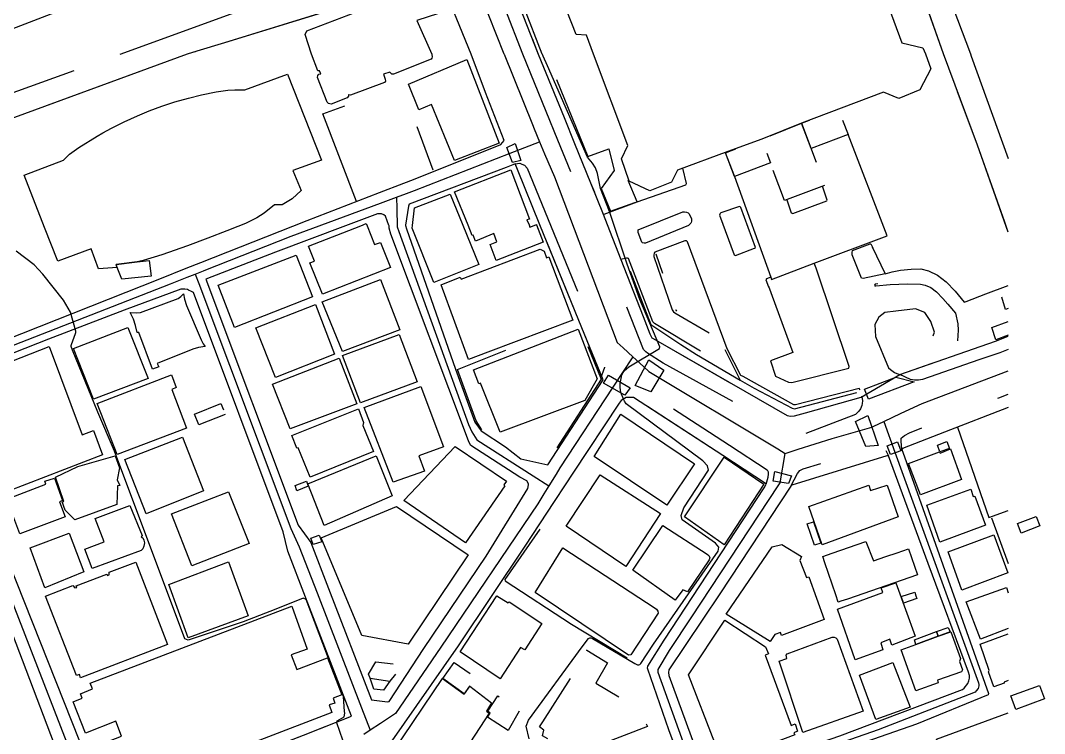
# Model space of a CAD drawing. Header units: millimetres. Extents: x 198785 to 203305, y 542885 to 545889.
# Drawn here: x 203053.6 to 203304.3, y 544338.5 to 544513 of the extents above; entities that cross this region are included whole.
import ezdxf

# ---------------------------------------------------------------- set-up
doc = ezdxf.new("R2010")
doc.units = ezdxf.units.MM
for name, pattern in [('FENCE_25K', [54.3, 28.7, -9.2, -16.4]), ('HIDDEN_BULD_25K', [28.8, 18.4, -10.4]), ('HIDDEN_IN_25K', [56.5, 36.5, -20])]:
    doc.linetypes.add(name, pattern=pattern)
for name, color, linetype in [('A0013114', 253, 'Continuous'), ('A0013117', 253, 'Continuous'), ('A0013118', 253, 'Continuous'), ('A0023214', 253, 'Continuous'), ('A0023217', 253, 'Continuous'), ('A0033324', 253, 'Continuous'), ('A0043325', 253, 'Continuous'), ('B0014111', 253, 'Continuous'), ('B0014114', 253, 'Continuous'), ('B0014116', 253, 'Continuous'), ('B0024120', 253, 'Continuous'), ('C0076117', 253, 'Continuous'), ('C0523121', 253, 'Continuous'), ('F0017111', 253, 'Continuous'), ('F0047224', 253, 'Continuous')]:
    doc.layers.add(name, color=color, linetype=linetype)

msp = doc.modelspace()

# ---------------------------------------------------------------- linework, layer by layer
at = {"layer": 'A0013114'}
for points in [[(203279.56, 544504.85), (203262.16, 544554.18), (203255.21, 544556.79), (203238.67, 544552.53), (203171.19, 544528.09), (203180.32, 544504.81)], [(203163.92, 544504.8), (203156.16, 544523.74), (203103.54, 544507.57), (203096.8, 544505.5), (203094.43, 544504.77)], [(203094.43, 544504.77), (203033.36, 544482.44), (203014.42, 544475.22), (203014.13, 544474.65), (203014.18, 544474.1), (203016.37, 544467.86), (203018.55, 544462.16), (203021.33, 544454.91), (203026.8, 544440.63), (203030.56, 544430.8), (203030.87, 544430.48)], [(203094.43, 544504.77), (203094.43, 544504.77)], [(203163.92, 544504.8), (203163.92, 544504.8)], [(203171.96, 544483.62), (203167.46, 544495.37), (203163.92, 544504.8)], [(203180.32, 544504.81), (203180.32, 544504.8)], [(203180.32, 544504.8), (203186.65, 544489.28), (203189.24, 544482.91), (203193.16, 544473.29), (203196.25, 544465.63), (203197.24, 544463.11), (203200.58, 544454.54), (203206.02, 544440.61), (203207.67, 544436.38), (203208.15, 544435.38), (203208.33, 544435.25), (203209.58, 544434.53), (203241.24, 544416.35), (203241.69, 544416.29), (203242.11, 544416.23), (203243.08, 544416.26), (203245.75, 544417.01), (203259.35, 544420.87), (203268.86, 544426.4), (203292.28, 544434.54), (203295.37, 544435.77)], [(203279.56, 544504.84), (203279.56, 544504.85)], [(203295.37, 544461.25), (203294.53, 544463.63), (203287.83, 544482.49), (203279.56, 544504.84)], [(203196.19, 544425.12), (203190.3, 544439.58), (203180.75, 544463.02), (203175.25, 544476.52), (203174.71, 544477.94)], [(203236, 544399.22), (203236.03, 544399.44), (203235.94, 544399.75), (203225.53, 544406.61), (203203.67, 544420.76), (203202.61, 544420.77), (203201.89, 544420.77)], [(203295.37, 544418.34), (203279.8, 544412.25), (203269.48, 544408.25)], [(203265.71, 544406.49), (203242.45, 544399.29), (203242.14, 544399.04)]]:
    msp.add_lwpolyline(points, dxfattribs=at)
at = {"layer": 'A0013117'}
for points in [[(203030.87, 544430.48), (203031.37, 544430.25), (203035.8, 544429.37), (203036.2, 544429.37), (203036.58, 544429.47), (203041.31, 544431.46), (203087.69, 544449.83), (203094.16, 544452.39), (203097.75, 544453.81), (203120.25, 544462.7), (203123.75, 544464.09), (203141.48, 544470.91), (203147.44, 544473.2), (203149.83, 544474.12), (203171.2, 544482.71), (203171.96, 544483.62)], [(203174.71, 544477.94), (203174.1, 544477.71), (203172.47, 544477.06), (203148.72, 544468.03), (203148.6, 544467.6), (203147.81, 544462.94), (203147.81, 544462.86), (203148.08, 544462.02), (203160.11, 544427.73), (203164.83, 544414.73), (203166.33, 544412.6), (203172.33, 544408.66), (203176.08, 544405.78), (203182.69, 544404.3), (203196.19, 544425.12)], [(203141.01, 544465.7), (203133.18, 544462.77), (203116, 544456.34), (203098.97, 544449.75), (203121.58, 544389.49), (203124.65, 544385.31), (203128.98, 544374.03), (203139.53, 544346.77), (203143.41, 544346.29), (203143.84, 544346.36), (203152.3, 544359.33), (203167.6, 544381.91), (203177.82, 544398.47), (203177.97, 544399.38), (203177.95, 544399.6), (203177.57, 544400.41), (203175.84, 544401.28), (203163.84, 544409), (203163.4, 544409.73), (203163.26, 544410.18), (203144.29, 544460.71), (203143.82, 544462.22), (203143.81, 544462.74), (203143.78, 544462.83), (203142.92, 544465.16), (203142.52, 544465.45), (203141.98, 544465.7), (203141.38, 544465.7), (203141.01, 544465.7)], [(203093.85, 544447.31), (203092.87, 544447.24), (203078.97, 544442.16), (203060.42, 544435.01), (203037.57, 544426.05)], [(203050.67, 544380.47), (203073.82, 544322.03), (203074.53, 544320.97), (203075.32, 544320.53), (203075.87, 544320.42), (203079, 544321.16), (203122.9, 544338.17), (203134.62, 544342.82), (203123.38, 544371.88), (203119.05, 544383.16), (203117.89, 544387.93), (203095.94, 544446.42), (203095.46, 544446.66), (203094.72, 544447.05), (203094.45, 544447.19), (203093.85, 544447.31)], [(203024.51, 544421.48), (203024, 544421.45), (202993.96, 544410.06), (202985.29, 544406.21), (202984.94, 544405.46), (202984.62, 544404.95), (202984.27, 544403.61), (202984.27, 544402.55), (202984.86, 544400.94), (203009.53, 544336.29), (203022.65, 544300.45), (203023.22, 544299.1), (203023.91, 544298.22), (203024.76, 544297.78), (203025.96, 544297.37), (203028.47, 544297.37), (203030.11, 544297.75), (203067.71, 544312.16), (203069.47, 544315.87), (203047.32, 544374.1), (203029.32, 544420.41), (203028.88, 544420.57), (203024.51, 544421.48)], [(203201.89, 544420.77), (203200.63, 544420.01), (203200.12, 544419.38), (203188.8, 544402.21), (203186.96, 544399.43), (203184.24, 544395.31), (203177.02, 544384.39), (203160.71, 544359.97), (203143.89, 544335.96)], [(203269.48, 544408.25), (203269.38, 544408), (203269.56, 544407.37), (203282.5, 544371.1), (203290.53, 544348.34), (203290.45, 544348.02), (203272.91, 544340.87), (203226.61, 544324.68), (203226.24, 544324.4), (203224.3, 544321.64), (203224.4, 544321.28), (203231.09, 544303.16), (203240.33, 544278.52), (203241.06, 544277.94), (203245.19, 544276.68), (203245.67, 544276.7), (203274.21, 544287.05), (203295.37, 544295.05)], [(203242.14, 544399.04), (203224.75, 544372.76), (203212.27, 544354.16), (203212.22, 544353.5), (203212.27, 544352.75), (203220.8, 544329.54), (203221.45, 544329.19), (203225.36, 544327.95), (203225.56, 544327.95), (203229.46, 544329.44), (203254.13, 544338), (203284.21, 544349.3), (203284.58, 544349.63), (203285.47, 544350.76), (203285.74, 544351.46), (203285.92, 544352.09), (203285.94, 544352.77), (203285.69, 544353.58), (203275.8, 544380.16), (203266.08, 544406.46), (203265.71, 544406.49)], [(203217.03, 544326.72), (203212.32, 544339.43), (203207.13, 544354.26), (203207.06, 544354.54), (203207.18, 544355.01), (203211.16, 544361.36), (203235.68, 544398.68), (203236, 544399.22)]]:
    msp.add_lwpolyline(points, dxfattribs=at)
at = {"layer": 'A0013118'}
for points in [[(203196.25, 544465.63), (203196.44, 544465.6), (203204.53, 544468.63), (203216.49, 544472.79), (203216.67, 544473.14), (203215.75, 544476.86)], [(203241.16, 544469.15), (203242.29, 544465.92), (203242.47, 544465.84), (203242.68, 544465.82), (203251.02, 544468.85), (203251.1, 544469.02), (203249.94, 544472.48)], [(203206.56, 544458.53), (203206.28, 544458.53), (203205.88, 544458.64), (203205.69, 544458.79), (203204.83, 544461.16), (203204.77, 544461.46), (203204.82, 544461.77), (203215.73, 544466.18), (203216.13, 544466.18), (203216.63, 544466.13), (203217.01, 544465.99), (203217.32, 544465.67), (203217.84, 544464.49), (203217.88, 544464.1), (203217.87, 544463.89), (203217.77, 544463.6), (203217.69, 544463.4), (203217.16, 544462.83), (203206.56, 544458.53)], [(203229.63, 544467.49), (203225, 544465.96), (203224.84, 544465.8), (203224.78, 544465.62), (203224.73, 544465.38), (203228.27, 544455.65), (203228.64, 544455.47), (203233.25, 544457.29), (203233.51, 544457.47), (203229.97, 544467.25), (203229.8, 544467.42), (203229.63, 544467.49)], [(203259.17, 544422.67), (203258.91, 544422.94), (203243.29, 544419), (203242.92, 544419), (203230.48, 544425.88), (203229.96, 544426.17), (203226.61, 544432.69), (203216.91, 544458.88), (203216.61, 544459.11), (203216.25, 544459.13), (203208.89, 544456.31), (203208.73, 544456.11), (203208.63, 544455.58), (203208.67, 544455.23), (203213.11, 544442.18), (203213.47, 544441.76), (203213.77, 544441.47), (203222.15, 544436.62)], [(203265.24, 544451), (203259.85, 544449.92), (203259.51, 544449.99), (203257.2, 544455.69), (203257.16, 544456.22), (203257.3, 544456.71), (203261.6, 544458.4), (203261.72, 544458.39), (203262.21, 544457.37)], [(203220.07, 544432.09), (203208.79, 544438.91), (203208.39, 544439.25), (203202.4, 544454.81), (203202.19, 544454.89), (203201.96, 544454.89), (203200.58, 544454.54)], [(203236.69, 544448), (203242.69, 544431.76), (203237.16, 544429.77), (203238.38, 544425.99), (203241.57, 544424.54), (203242.39, 544424.41), (203256.39, 544427.98), (203256.47, 544428.32), (203248.35, 544452.43), (203247.91, 544453.62)], [(203237.27, 544450.2), (203236.22, 544449.82), (203236.02, 544449.57), (203236.73, 544447.85)], [(203263.43, 544448.54), (203262.81, 544448.46), (203262.68, 544448.25), (203262.76, 544448.07), (203262.94, 544448.07), (203266.47, 544448.45), (203270.77, 544448.57), (203273.94, 544448.46), (203275.05, 544448.25), (203276.42, 544447.64), (203277.87, 544446.62), (203279.42, 544444.98), (203280.64, 544443.63), (203282.5, 544441.36), (203283.06, 544438.81), (203283.1, 544437.21), (203283.01, 544434.62)], [(203276.99, 544435.87), (203277.34, 544436.78), (203276.41, 544439.37), (203274.99, 544441.6), (203272.66, 544442.45), (203267.86, 544441.92), (203265.2, 544441.57), (203263.71, 544440.46), (203262.74, 544438.66), (203262.92, 544435.69), (203266.11, 544428), (203266.56, 544427.61), (203267.58, 544426.92), (203268.5, 544426.5), (203268.62, 544426.42), (203268.86, 544426.4)]]:
    msp.add_lwpolyline(points, dxfattribs=at)
at = {"layer": 'A0023214'}
for points in [[(203172, 544504.8), (203172, 544504.8), (203164.51, 544523.74), (203163.51, 544525.87), (203151.46, 544551.59)], [(203172, 544504.8), (203178.92, 544487.54), (203179.36, 544486.47), (203180.67, 544483.34), (203181.9, 544480.4), (203184.28, 544474.72), (203199.64, 544434.26), (203201.12, 544432.9), (203203.47, 544430.74), (203206.11, 544428.32), (203207.37, 544427.16), (203238.99, 544408.17), (203240.77, 544407.09), (203243.96, 544408.09), (203252.32, 544410.69), (203262.04, 544413.53), (203262.49, 544413.75), (203264.93, 544414.9), (203269.19, 544416.9), (203274.33, 544419.33), (203295.37, 544427.25)]]:
    msp.add_lwpolyline(points, dxfattribs=at)
at = {"layer": 'A0023217'}
for points in [[(203145.65, 544469.75), (203148.08, 544470.65), (203150.07, 544471.39), (203173.46, 544480.52), (203180.67, 544483.34)], [(203096.37, 544450.97), (203098.36, 544451.77), (203098.53, 544451.83), (203119.87, 544460.21), (203141.73, 544468.3), (203145.65, 544469.75)], [(203145.65, 544469.75), (203145.72, 544466.99), (203145.81, 544462.55), (203146.18, 544461.37), (203163.23, 544414.18), (203164.1, 544412.35), (203165.31, 544410.43), (203179.09, 544401.56), (203182.9, 544399.11)], [(203030, 544425.37), (203034.73, 544427), (203037.68, 544428.01), (203039.44, 544428.75), (203090.28, 544448.54), (203094.39, 544450.18), (203096.37, 544450.97)], [(203096.37, 544450.97), (203097.24, 544448.65), (203119.74, 544388.71), (203121.85, 544384.23), (203126.18, 544372.95), (203137.07, 544344.8), (203139.19, 544339.34)], [(203203.47, 544430.74), (203198.59, 544423.29), (203185.66, 544403.58), (203184.69, 544402.01), (203182.9, 544399.11)], [(203030, 544425.37), (203031.4, 544421.81), (203048.99, 544377.29), (203072.1, 544317.75), (203074.39, 544311.87)], [(203264.93, 544414.9), (203267.65, 544407.4), (203279.15, 544375.63), (203288.11, 544350.96), (203288.23, 544350.56), (203288.22, 544350.22), (203288.13, 544349.9), (203288, 544349.55), (203287.55, 544348.98), (203287.33, 544348.66), (203263.52, 544339.43), (203228.04, 544327.06), (203222.78, 544325.06), (203220.63, 544324.24)], [(203220.63, 544324.24), (203219.04, 544328.23), (203216.56, 544334.49), (203209.7, 544353.5), (203209.67, 544353.88), (203209.7, 544354.21), (203212.47, 544358.89), (203217.96, 544367.06), (203239.09, 544399.13), (203239.6, 544399.89), (203240.77, 544407.09)], [(203182.9, 544399.11), (203181.73, 544397.22), (203180.21, 544394.76), (203156.5, 544359.65), (203145.43, 544343.45), (203141.75, 544341.03), (203139.19, 544339.34)], [(203139.19, 544339.34), (203137.66, 544338.33)]]:
    msp.add_lwpolyline(points, dxfattribs=at)
at = {"layer": 'A0033324', "linetype": 'HIDDEN_IN_25K', "flags": 128}
for points in [[(203176.56, 544504.8), (203176.56, 544504.8), (203172.23, 544515.85), (203168.79, 544524.63), (203168.4, 544526.35), (203168.76, 544528.48), (203169.09, 544530.02), (203170.2, 544533.94), (203171.07, 544535.49), (203171.74, 544536.5), (203172.82, 544537.55), (203174.11, 544538.04), (203202.03, 544548.03), (203206.83, 544547.89), (203225.84, 544556.03), (203231.24, 544559.44), (203236.01, 544561.14), (203254.43, 544568.65), (203258.36, 544567.72), (203262.01, 544565.01), (203264.93, 544560.7), (203265.06, 544560.41), (203267.36, 544555.19), (203275.41, 544533.59), (203286.12, 544504.85)], [(203279.56, 544504.85), (203279.56, 544504.85), (203262.16, 544554.18), (203255.21, 544556.79), (203238.67, 544552.53), (203171.19, 544528.09), (203180.32, 544504.81)], [(203078.02, 544504.77), (203118.76, 544519.6), (203150.82, 544531.27), (203156.16, 544523.74), (203103.54, 544507.57), (203096.8, 544505.5), (203094.43, 544504.77), (203094.43, 544504.77)], [(203094.43, 544504.77), (203033.36, 544482.44), (203014.42, 544475.22), (203014.13, 544474.65), (203014.18, 544474.1), (203013.71, 544475.84), (203013.77, 544477.7), (203014.12, 544479.4), (203014.75, 544481.01), (203015.76, 544482.3), (203016.86, 544482.99), (203042.73, 544492.2), (203078.02, 544504.76), (203078.02, 544504.77)], [(203180.32, 544504.81), (203180.32, 544504.81), (203186.65, 544489.28), (203189.24, 544482.91), (203193.16, 544473.29), (203196.26, 544465.62), (203194.9, 544465.7), (203193.58, 544466.02), (203192.7, 544466.62), (203191.55, 544467.93), (203189.92, 544471.97), (203185.14, 544483.72), (203176.56, 544504.8)], [(203295.37, 544461.25), (203287.83, 544482.49), (203279.56, 544504.85)], [(203286.12, 544504.85), (203286.12, 544504.85), (203286.32, 544504.28), (203295.37, 544479.25)], [(203196.19, 544427.19), (203195.79, 544426.1), (203190.3, 544439.58), (203175.25, 544476.52), (203174.71, 544477.94), (203175.79, 544478.09), (203176.35, 544477.89), (203177, 544477.61), (203177.61, 544476.91), (203196.56, 544430.79), (203196.89, 544429.26), (203196.66, 544428.48), (203196.53, 544428.1), (203196.19, 544427.19)], [(203241.69, 544416.29), (203242.11, 544416.23), (203243.08, 544416.26), (203245.75, 544417.01), (203259.35, 544420.87), (203259.56, 544420.99), (203259.72, 544419.91), (203259.67, 544419.28), (203259.54, 544418.8), (203259.42, 544418.42), (203259.24, 544418.02), (203258.81, 544417.39), (203257.98, 544416.61), (203245.07, 544411.68), (203244.56, 544411.6), (203243.98, 544411.6), (203243.56, 544411.6), (203242.75, 544411.73), (203210.93, 544429.17), (203207.06, 544431.59), (203206.68, 544431.91), (203206.08, 544432.52), (203198.1, 544452.73), (203198.15, 544453.06), (203198.22, 544453.54), (203200.58, 544454.54), (203206.02, 544440.61), (203207.67, 544436.38), (203208.15, 544435.38), (203208.33, 544435.25), (203209.58, 544434.53), (203241.24, 544416.35), (203241.69, 544416.29)], [(203295.37, 544432.54), (203293.33, 544431.73), (203288.18, 544429.94), (203274.44, 544425.17), (203273.39, 544424.98), (203272.48, 544424.98), (203271.44, 544425.13), (203268.86, 544426.4), (203292.28, 544434.54), (203295.37, 544435.77)], [(203236.5, 544401.16), (203236.03, 544399.44), (203235.94, 544399.75), (203225.53, 544406.61), (203203.67, 544420.76), (203202.61, 544420.77), (203201.89, 544420.77), (203204.11, 544423.09), (203204.71, 544423.18), (203205.31, 544423.15), (203205.67, 544423.04), (203220.6, 544413.37), (203227.17, 544409.12), (203236.37, 544403.06), (203236.6, 544402.55), (203236.63, 544402.11), (203236.5, 544401.16)], [(203295.37, 544418.34), (203279.8, 544412.25), (203269.48, 544408.25), (203269.38, 544408), (203269.21, 544410.07), (203269.21, 544410.79), (203269.96, 544411.44), (203271.25, 544412.15), (203278.71, 544415.05), (203293.1, 544420.67), (203295.37, 544421.56)], [(203265.45, 544407.8), (203266.08, 544406.46), (203265.71, 544406.49), (203242.45, 544399.29), (203242.15, 544399.04), (203243.81, 544402.2), (203244.38, 544402.91), (203245.18, 544403.28), (203253.57, 544405.87), (203263.19, 544408.85), (203264.53, 544408.64), (203265.01, 544408.3), (203265.26, 544408.01), (203265.45, 544407.8)], [(203106.92, 544326.78), (203081.96, 544317.27), (203080.22, 544317.14), (203079.06, 544317.37), (203077.8, 544317.8), (203076.62, 544318.58), (203074.53, 544320.97), (203075.32, 544320.53), (203075.87, 544320.42), (203079, 544321.16), (203122.9, 544338.17), (203134.62, 544342.82), (203135.72, 544339.85), (203135.65, 544339.12), (203135.6, 544338.96), (203135.47, 544338.54), (203135.14, 544337.96), (203134.82, 544337.68), (203120.92, 544332.12), (203106.92, 544326.78)]]:
    msp.add_lwpolyline(points, dxfattribs=at)
at = {"layer": 'A0043325'}
for points in [[(203176.09, 544478.79), (203174.07, 544478.27), (203172.64, 544481.94), (203174.7, 544482.89), (203176.09, 544478.79)], [(203211.06, 544427.43), (203207.88, 544422.14), (203204.04, 544423.73), (203207.37, 544429.99), (203211.06, 544427.43)], [(203202.85, 544423.14), (203201.5, 544421.3), (203196.32, 544424.31), (203197.5, 544426.2), (203202.85, 544423.14)], [(203272.38, 544424.59), (203261.15, 544420.36), (203260.17, 544422.77), (203267.85, 544425.75), (203272.38, 544424.59)], [(203263.54, 544409.02), (203260.54, 544408.78), (203257.98, 544414.92), (203261.03, 544416.38), (203263.54, 544409.02)], [(203269.06, 544407.75), (203266.59, 544406.78), (203265.78, 544408.92), (203268.29, 544409.91), (203269.06, 544407.75)], [(203242.32, 544401.59), (203241.62, 544399.69), (203237.85, 544400.31), (203238.28, 544402.63), (203242.32, 544401.59)]]:
    msp.add_lwpolyline(points, dxfattribs=at)
at = {"layer": 'B0014111'}
for points in [[(203193.89, 544504.81), (203192.11, 544509.44), (203189.58, 544509.6), (203187.35, 544515.41), (203188.73, 544518.58), (203193.8, 544521.94), (203198.04, 544519.78), (203248.02, 544538.15), (203249.29, 544542.89), (203255.31, 544545.6), (203260.66, 544542.94), (203262.91, 544537.62), (203259.81, 544533.51), (203269.36, 544507.51), (203274.46, 544506.32), (203275.11, 544504.84), (203275.11, 544504.84)], [(203124.79, 544504.78), (203124.79, 544504.78), (203123.32, 544509.6), (203123.7, 544510.48), (203152.85, 544521.68), (203153.6, 544521.43), (203155.89, 544514.73), (203150.58, 544512.98), (203154.26, 544504.8), (203154.26, 544504.8)], [(203154.26, 544504.8), (203154.31, 544504.68), (203154.4, 544504.13), (203154.31, 544503.76), (203154.09, 544503.52), (203144.94, 544499.85), (203144.46, 544499.91), (203143.99, 544500.37), (203142.47, 544499.85), (203142.9, 544498.66), (203142.95, 544498.17), (203142.74, 544497.84), (203134.36, 544494.74), (203133.93, 544494.84), (203133.89, 544494.86), (203133.87, 544494.49), (203133.55, 544494.06), (203129.62, 544492.58), (203129.02, 544492.7), (203128.66, 544493.01), (203126.33, 544499.05), (203126.4, 544499.57), (203126.63, 544499.86), (203127.12, 544499.98), (203126.8, 544500.73), (203126.35, 544500.72), (203124.79, 544504.78)], [(203162.84, 544503.51), (203170.78, 544483.01), (203159.83, 544478.73), (203154.2, 544492.43), (203151.07, 544491.14), (203148.57, 544497.47), (203162.84, 544503.51)], [(203275.11, 544504.84), (203276.42, 544501.2), (203273.78, 544496.07), (203268.6, 544493.89), (203264.87, 544495.5), (203244.8, 544487.88), (203235.05, 544483.99), (203226.78, 544480.92), (203214.43, 544476.37), (203212.93, 544473.47), (203207.62, 544471.31), (203202.57, 544473.72), (203200.7, 544479.14), (203202.25, 544482.42), (203193.89, 544504.81), (203193.89, 544504.81)], [(203082.17, 544453.96), (203077.04, 544453.32), (203077.09, 544452.87), (203077.22, 544452.55), (203072.68, 544452.28), (203070.86, 544457.17), (203062.74, 544454.1), (203059.49, 544462.38), (203054.46, 544475.16), (203064.09, 544478.82), (203065.62, 544480.31), (203067.9, 544481.97), (203072.34, 544484.67), (203073.76, 544485.51), (203075.9, 544486.65), (203079, 544488.24), (203082.21, 544489.71), (203085.08, 544490.89), (203088.21, 544492.06), (203091.36, 544493.07), (203094.7, 544494.03), (203097.94, 544494.79), (203101.52, 544495.52), (203104.32, 544496), (203106.08, 544496.05), (203108.52, 544496.01), (203118.95, 544499.88), (203127.28, 544478.86), (203120.28, 544476.29), (203122.29, 544471.39), (203120.09, 544469.41), (203117.67, 544467.87), (203115.81, 544467.92), (203113.24, 544465.84), (203111.46, 544464.69), (203108.64, 544463.34), (203106.82, 544462.63), (203104.09, 544461.57), (203099.42, 544459.77), (203094.46, 544457.89), (203088.18, 544455.68), (203083.65, 544454.29), (203082.17, 544453.96)], [(203178.09, 544463.01), (203178.31, 544462.47), (203179.72, 544463.02), (203179.9, 544463.09), (203179.92, 544463.02), (203181.54, 544458.74), (203170.06, 544454.31), (203168.56, 544458.24), (203170.24, 544458.89), (203169.44, 544460.9), (203165, 544459.02), (203164.44, 544460.48), (203164.17, 544460.43), (203163.16, 544462.93), (203159.84, 544471.09), (203173.59, 544476.46), (203178.19, 544464.4), (203177.58, 544464.21), (203178.09, 544463.01)], [(203165.79, 544453.33), (203154.75, 544448.93), (203149.51, 544462.23), (203149.57, 544462.86), (203150.02, 544467.15), (203158.79, 544470.55), (203161.89, 544462.92), (203165.79, 544453.33)], [(203138.45, 544462.8), (203140.27, 544458.18), (203141.71, 544458.73), (203144.14, 544452.55), (203127.5, 544446.06), (203124.44, 544453.71), (203125.57, 544454.14), (203124.11, 544457.79), (203136.89, 544462.79), (203138.25, 544463.32), (203138.45, 544462.8)], [(203125.06, 544445.4), (203105.98, 544437.9), (203101.95, 544448.22), (203121.07, 544455.62), (203125.06, 544445.4)], [(203181.8, 544456.6), (203182.34, 544454.94), (203182.92, 544455.15), (203188.8, 544439.65), (203168.03, 544431.84), (203163.29, 544430.04), (203156.55, 544448.35), (203161.25, 544450.2), (203161.43, 544449.73), (203180.79, 544457.1), (203181.8, 544456.6)], [(203082.17, 544453.96), (203084.37, 544454.23), (203085.11, 544454.32), (203085.55, 544450.42), (203078.37, 544449.68), (203077.23, 544452.56), (203077.1, 544452.86), (203077.05, 544453.31), (203082.17, 544453.96)], [(203146.45, 544437.28), (203132.39, 544432.03), (203127.41, 544444.18), (203141.72, 544449.67), (203146.45, 544437.28)], [(203094.23, 544443.3), (203097.81, 544434.87), (203098.35, 544433.9), (203098.78, 544433.26), (203097.18, 544432.96), (203095.82, 544432.63), (203087.07, 544429.07), (203087.44, 544428.28), (203085.88, 544427.71), (203082.57, 544436.69), (203082.19, 544436.63), (203081.74, 544438.36), (203081.24, 544439.91), (203080.42, 544441.54), (203081.88, 544441.52), (203083, 544441.58), (203092.22, 544444.99), (203092.88, 544445.44), (203093.46, 544446.09), (203093.76, 544444.8), (203094.23, 544443.3)], [(203130.47, 544431.4), (203116.05, 544425.69), (203111.21, 544437.81), (203125.8, 544443.54), (203130.47, 544431.4)], [(203295.37, 544436.03), (203292.35, 544434.84), (203291.35, 544437.86), (203295.37, 544439.35)], [(203084.87, 544425.4), (203071.45, 544420.33), (203066.58, 544432.79), (203079.85, 544437.87), (203084.87, 544425.4)], [(203150.7, 544424.57), (203136.81, 544419.48), (203132.42, 544431.01), (203146.33, 544436.21), (203150.7, 544424.57)], [(203194.79, 544425.29), (203191.73, 544420.02), (203171.03, 544412.27), (203166.21, 544424.25), (203165.81, 544424.12), (203164.46, 544427.53), (203190.12, 544437.49), (203194.79, 544425.29)], [(203060.6, 544433.25), (203068.72, 544411.66), (203071.46, 544412.69), (203073.63, 544406.74), (203050.39, 544397.8), (203049.24, 544400.72), (203049.46, 544400.89), (203039.97, 544425.2), (203060.6, 544433.25)], [(203135.91, 544419.23), (203119.61, 544413.08), (203115.28, 544424.06), (203131.58, 544430.41), (203135.91, 544419.23)], [(203094.19, 544413.24), (203077.25, 544406.78), (203072.38, 544419.32), (203090.55, 544426.29), (203091.71, 544423.2), (203090.61, 544422.71), (203094.19, 544413.24)], [(203152.47, 544402.74), (203144.84, 544400.08), (203137.74, 544418.33), (203151.57, 544423.47), (203157.16, 544408.67), (203151.12, 544406.48), (203152.47, 544402.74)], [(203137.43, 544413.91), (203140.03, 544407.58), (203124.5, 544401.26), (203121.55, 544408.46), (203121.2, 544408.36), (203120.01, 544411.43), (203136.32, 544417.95), (203137.6, 544414.65), (203137.43, 544413.91)], [(203218.55, 544404.53), (203211.82, 544394.38), (203194, 544406.3), (203200.58, 544416.65), (203218.55, 544404.53)], [(203098.4, 544397.96), (203084.33, 544392.31), (203079.13, 544405.59), (203093.22, 544411.06), (203098.4, 544397.96)], [(203172.14, 544399.15), (203162.5, 544385.2), (203147.47, 544395.6), (203159.96, 544408.78), (203172.54, 544400.3), (203171.91, 544399.39), (203172.14, 544399.15)], [(203281.28, 544408.17), (203283.93, 544400.68), (203273.92, 544396.95), (203270.96, 544404.61), (203278.53, 544407.47), (203278.7, 544407.15), (203281.28, 544408.17)], [(203077.14, 544394.58), (203066.91, 544390.83), (203064.55, 544393.2), (203063.81, 544395.2), (203064.21, 544395.33), (203062.13, 544401.29), (203067.64, 544403.89), (203076.73, 544406.53), (203077.81, 544403.59), (203077.28, 544400.62), (203077.91, 544399.27), (203077.35, 544399.11), (203077.14, 544394.58)], [(203144.57, 544396.72), (203127.92, 544389.48), (203123.92, 544399.64), (203140.68, 544406.5), (203144.57, 544396.72)], [(203235.6, 544399.55), (203225.84, 544384.71), (203216.1, 544391.6), (203225.84, 544406.16), (203235.6, 544399.55)], [(203064.51, 544391.59), (203053.43, 544387.42), (203050.27, 544395.89), (203059.79, 544399.54), (203059.58, 544400.25), (203061.91, 544401), (203063.9, 544395.52), (203063.13, 544395.26), (203064.51, 544391.59)], [(203210.29, 544392.35), (203201.74, 544379.39), (203187.14, 544389.29), (203195.46, 544401.85), (203210.29, 544392.35)], [(203261.24, 544399.34), (203261.71, 544397.97), (203265.75, 544399.34), (203268.46, 544391.56), (203249.82, 544384.73), (203246.59, 544394.12), (203261.24, 544399.34)], [(203286.21, 544398.33), (203286.79, 544396.53), (203287.23, 544396.66), (203289.81, 544389.54), (203278.62, 544385.4), (203275.46, 544394.39), (203286.21, 544398.33)], [(203109.56, 544385.02), (203095.55, 544379.55), (203090.55, 544392.26), (203104.49, 544397.7), (203109.56, 544385.02)], [(203083.15, 544383.33), (203071.13, 544378.88), (203069.34, 544383.67), (203074.04, 544385.44), (203071.89, 544391.13), (203080.34, 544394.34), (203083.36, 544386.98), (203083.15, 544386.67), (203083.54, 544386.46), (203083.82, 544385.84), (203083.94, 544385.23), (203083.82, 544384.36), (203083.58, 544383.7), (203083.15, 544383.33)], [(203163.16, 544382.3), (203148.52, 544360.38), (203137.16, 544362.49), (203127.2, 544386.4), (203145.61, 544394.08), (203163.16, 544382.3)], [(203222.15, 544381.06), (203216.86, 544373.21), (203215.75, 544373.7), (203213.88, 544371.15), (203203.46, 544378.52), (203210.84, 544389.45), (203221.71, 544382.39), (203222.09, 544382.09), (203222.31, 544381.62), (203222.15, 544381.06)], [(203069.11, 544378.07), (203059.58, 544374.18), (203055.95, 544383.98), (203065.54, 544387.6), (203069.11, 544378.07)], [(203260.53, 544385.56), (203262.38, 544380.8), (203265.42, 544381.82), (203268.2, 544382.76), (203270.99, 544383.7), (203273.15, 544377.33), (203256.04, 544371.45), (203254.45, 544370.91), (203253.78, 544370.68), (203253.77, 544370.7), (203253.16, 544372.51), (203250.52, 544380.29), (203249.99, 544381.84), (203252.28, 544382.65), (203260.53, 544385.56)], [(203295.31, 544377.83), (203284.07, 544373.6), (203280.67, 544382.96), (203291.84, 544387.14), (203295.31, 544377.83)], [(203202.99, 544357.81), (203202.45, 544357.7), (203179.62, 544373.03), (203186.36, 544383.95), (203208.92, 544369.25), (203209.3, 544368.93), (203209.61, 544368.5), (203209.66, 544368), (203202.99, 544357.81)], [(203244.36, 544380.9), (203245.97, 544376.71), (203246.56, 544376.85), (203250.32, 544366.41), (203239.92, 544362.55), (203239.62, 544363.28), (203238.25, 544362.75), (203237.14, 544361.03), (203226.37, 544367.72), (203237.64, 544384.21), (203239.94, 544384.79), (203244.75, 544381.89), (203244.36, 544380.9)], [(203081.82, 544380.51), (203089.59, 544360.32), (203068.28, 544352.14), (203068.01, 544352.97), (203067.32, 544352.73), (203059.71, 544372.15), (203066.42, 544374.76), (203066.89, 544374.16), (203067.38, 544374.27), (203067.2, 544374.69), (203074.69, 544377.52), (203074.78, 544377.2), (203075.3, 544377.41), (203075.32, 544378.01), (203081.82, 544380.51)], [(203109.32, 544367.31), (203094.67, 544361.95), (203089.89, 544375.04), (203104.5, 544380.56), (203109.32, 544367.31)], [(203272.64, 544362.36), (203266.93, 544360.16), (203266.37, 544361.6), (203264.21, 544360.72), (203264.73, 544359.02), (203257.88, 544356.58), (203253.56, 544368.93), (203264.7, 544373.05), (203264.28, 544374.17), (203267.88, 544375.42), (203272.64, 544362.36)], [(203295.37, 544364.24), (203288.62, 544361.63), (203285.12, 544370.77), (203294.95, 544374.24), (203295.37, 544372.98)], [(203170.21, 544372.23), (203172.99, 544370.48), (203173.21, 544370.77), (203181.19, 544365.43), (203177.02, 544359), (203175.96, 544359.58), (203171, 544351.95), (203161.22, 544358.51), (203170.21, 544372.23)], [(203119.89, 544357.78), (203121.2, 544354.19), (203128.76, 544357.1), (203132.28, 544348.03), (203130.12, 544347.17), (203130.51, 544345.97), (203129.14, 544345.54), (203129.83, 544343.66), (203079.09, 544324.22), (203074.34, 544336.33), (203078.32, 544337.91), (203076.92, 544341.58), (203069.51, 544338.65), (203066.5, 544346.33), (203068.69, 544347.16), (203068.28, 544348.28), (203071.23, 544349.45), (203070.64, 544350.89), (203120, 544369.7), (203123.74, 544359.21), (203119.89, 544357.78)], [(203235.87, 544357.71), (203242.25, 544340.49), (203243.27, 544340.89), (203243.83, 544339.08), (203242.92, 544338.72), (203243.12, 544338.18), (203226.31, 544331.87), (203226.19, 544332.26), (203225.18, 544331.4), (203224.56, 544333.82), (203225.54, 544333.79), (203224.34, 544336.6), (203223.58, 544336.27), (203217.13, 544352.9), (203225.99, 544366.26), (203235.97, 544359.72), (203236.71, 544358.04), (203235.87, 544357.71)], [(203272.81, 544360.36), (203278.23, 544362.33), (203281.32, 544363.45), (203283.71, 544356.92), (203283.5, 544356.16), (203284.22, 544354.14), (203283.97, 544353.67), (203278.08, 544351.58), (203278.27, 544350.98), (203272.81, 544349), (203269.16, 544359.03), (203272.81, 544360.36)], [(203295.37, 544351.48), (203294.36, 544351.12), (203294.42, 544350.84), (203291.88, 544349.98), (203290.55, 544353.67), (203290.73, 544353.94), (203288.52, 544360.39), (203295.37, 544362.95)], [(203259.88, 544344.02), (203245.14, 544338.75), (203239.33, 544356.23), (203241.21, 544356.91), (203241, 544357.68), (203241.24, 544358), (203252.25, 544362.11), (203252.78, 544362.12), (203253.2, 544361.98), (203253.51, 544361.65), (203259.88, 544344.02)], [(203271.38, 544345.03), (203262.95, 544341.99), (203258.96, 544352.86), (203267.1, 544355.94), (203271.38, 544345.03)], [(203156.91, 544351.99), (203162.22, 544348.19), (203163.61, 544350.15), (203168.91, 544346.05), (203167.64, 544344.03), (203168.32, 544343.5), (203162.51, 544334.66), (203161.81, 544335.09), (203161.11, 544334.2), (203159.88, 544335.11), (203155.29, 544333.08), (203155.58, 544332.1), (203150.92, 544330.31), (203150.56, 544331.25), (203146.49, 544329.91), (203144.87, 544334.23), (203156.91, 544351.99)], [(203304.27, 544346.99), (203297.26, 544344.45), (203296.03, 544347.76), (203303.05, 544350.32), (203304.27, 544346.99)], [(203295.37, 544331.19), (203281.94, 544326.19), (203277.82, 544337.2), (203295.37, 544343.58)]]:
    msp.add_lwpolyline(points, dxfattribs=at)
at = {"layer": 'B0014114', "linetype": 'HIDDEN_BULD_25K', "flags": 128}
msp.add_lwpolyline([(203207.12, 544340.25), (203187.58, 544332.75), (203184.19, 544334.71), (203184.89, 544335.96), (203181.35, 544337.96), (203181.69, 544339.38), (203180.64, 544340.15), (203181.44, 544341.4), (203188.3, 544352.11), (203188.51, 544352.44), (203187.22, 544353.47), (203191.26, 544359.53), (203192.22, 544358.94), (203197.29, 544355.85), (203194.46, 544350.84), (203200.55, 544347.26), (203205.8, 544344.18), (203205.3, 544343.52), (203207.12, 544340.25)], dxfattribs=at)
at = {"layer": 'B0014116', "linetype": 'HIDDEN_BULD_25K', "flags": 128}
for points in [[(203256.2, 544485.12), (203247.15, 544481.67), (203244.82, 544487.88), (203253.82, 544491.29), (203256.2, 544485.12)], [(203250.45, 544472.67), (203240.61, 544468.94), (203235.05, 544483.98), (203244.8, 544487.87), (203250.45, 544472.67)], [(203237.17, 544478.22), (203228.37, 544474.84), (203226.14, 544480.67), (203235.03, 544483.94), (203237.17, 544478.22)], [(203103.7, 544416.58), (203097.21, 544414.05), (203096.18, 544416.66), (203102.67, 544419.27), (203103.7, 544416.58)], [(203280.99, 544408.25), (203278.64, 544407.44), (203278.05, 544409.13), (203280.4, 544409.99), (203280.99, 544408.25)], [(203124.01, 544399.03), (203121.25, 544397.94), (203120.81, 544399.19), (203123.57, 544400.25), (203124.01, 544399.03)], [(203303.16, 544389.34), (203298.56, 544387.59), (203297.66, 544389.93), (203302.25, 544391.66), (203303.16, 544389.34)], [(203249.55, 544385.11), (203247.98, 544384.64), (203246.21, 544389.81), (203247.75, 544390.38), (203249.55, 544385.11)], [(203127.33, 544385.48), (203125.24, 544384.8), (203124.69, 544386.35), (203126.7, 544387.08), (203127.33, 544385.48)], [(203273.03, 544371.55), (203269.75, 544370.47), (203269.56, 544370.99), (203269.18, 544372.05), (203272.54, 544373.12), (203272.81, 544372.25), (203273.03, 544371.55)], [(203272.81, 544360.36), (203272.46, 544361.44), (203277.85, 544363.47), (203278.23, 544362.36), (203272.81, 544360.36)], [(203278.33, 544362.38), (203278.24, 544362.35), (203277.86, 544363.48), (203280.72, 544364.48), (203281.15, 544363.41), (203278.33, 544362.38)], [(203163.57, 544350.2), (203162.22, 544348.24), (203156.94, 544352.02), (203159.73, 544355.9), (203165.08, 544352.27), (203163.57, 544350.2)], [(203175.69, 544344.03), (203172.94, 544339.26), (203167.95, 544342.53), (203168.6, 544343.53), (203167.97, 544344.03), (203170.45, 544347.77), (203175.69, 544344.03)]]:
    msp.add_lwpolyline(points, dxfattribs=at)
at = {"layer": 'B0024120', "linetype": 'FENCE_25K', "flags": 128}
for points in [[(203135.83, 544468.74), (203127.6, 544490.21), (203146.91, 544497.21), (203154.5, 544476.48)], [(203166.54, 544412.87), (203165.12, 544415.02), (203160.54, 544427.58), (203189.99, 544439.41), (203195.75, 544425.23), (203182.49, 544404.69), (203176.45, 544406.19), (203172.97, 544408.91)], [(203282.97, 544413.49), (203290.67, 544391.39), (203295.37, 544393.15)], [(203291.3, 544391.34), (203295.37, 544380.17)]]:
    msp.add_lwpolyline(points, dxfattribs=at)
at = {"layer": 'C0076117'}
for points in [[(203198.01, 544466.33), (203204, 544468.5), (203204.53, 544468.63), (203202.32, 544473.84)], [(203209.1, 544455.88), (203210.77, 544451.19)], [(203213.94, 544442.27), (203214, 544442.1), (203214.2, 544441.86)], [(203142.43, 544349.13), (203140.07, 544349.41), (203139.19, 544352.11), (203144.02, 544351.39), (203142.43, 544349.13)]]:
    msp.add_lwpolyline(points, dxfattribs=at)
at = {"layer": 'C0523121'}
msp.add_lwpolyline([(203035.2, 544504.75), (203038.66, 544506.14), (203041.26, 544507.02), (203080.88, 544522.33), (203080.97, 544522.36), (203082.55, 544524.36), (203082.17, 544525.76), (203079.98, 544526.18), (203077.99, 544525.39), (203041.89, 544511.03), (203023.23, 544504.74)], dxfattribs=at)
at = {"layer": 'F0017111'}
for points, elevation in [([(203181.31, 544504.81), (203172.31, 544527.98)], 40), ([(203178.09, 544337.27), (203177.39, 544340.33), (203177.93, 544341.82), (203191.06, 544359.73), (203192.62, 544361.8), (203192.96, 544361.98), (203193.2, 544361.98), (203193.65, 544361.82), (203203.97, 544355.65), (203204.65, 544355.34), (203204.98, 544355.34), (203205.17, 544355.4), (203205.48, 544355.68), (203208.54, 544360.38), (203224.37, 544383.13), (203224.52, 544384.13), (203223.74, 544385.13), (203215.59, 544390.86), (203215.33, 544391.86), (203216.01, 544393.75), (203221.99, 544402.96), (203221.74, 544404.06), (203220.63, 544405.29), (203201.85, 544419.23), (203201.47, 544419.84), (203201.32, 544420.19), (203200.57, 544421.99), (203200.39, 544423.18), (203200.38, 544424.12), (203200.83, 544426.3), (203201.39, 544427.3), (203202.51, 544428.28), (203210.06, 544432.76), (203210.12, 544433.2), (203205.22, 544444.77), (203202.11, 544453.37), (203197.82, 544466.29), (203195.6, 544471.89), (203194.86, 544475.6), (203194.37, 544476.96), (203193.65, 544478.11), (203192.78, 544479.12), (203192.42, 544479.54), (203182.57, 544501.95), (203181.52, 544504.27), (203181.34, 544504.73)], 40), ([(203181.34, 544504.73), (203181.31, 544504.8), (203181.31, 544504.81)], 40), ([(203134.68, 544330.53), (203131.05, 544341.14), (203131.1, 544341.66), (203132.8, 544342.66), (203132.95, 544343.49), (203132.91, 544343.95), (203132.63, 544347.6), (203132.37, 544348.48), (203128.75, 544357.51), (203123.54, 544371.36), (203122.83, 544371.63), (203116.09, 544368.93), (203108.14, 544365.88), (203094.63, 544361.41), (203093.85, 544361.69), (203076.61, 544407.64), (203072.56, 544417.16), (203066.29, 544432.33), (203066.03, 544433.21), (203066.03, 544433.45), (203066.07, 544433.77), (203067.09, 544436.44), (203067.15, 544436.7), (203067.17, 544436.98), (203065.86, 544441.63), (203064.08, 544444.56), (203059.03, 544450.95), (203056.93, 544453.23), (203052.51, 544456.55)], 30)]:
    msp.add_lwpolyline(points, dxfattribs=dict(at, elevation=elevation))
at = {"layer": 'F0047224'}
for points in [[(203184.77, 544498.61), (203192.49, 544479.71), (203197.59, 544481.64), (203198.96, 544476.34), (203195.72, 544471.87), (203198.01, 544466.33)], [(203247.91, 544453.62), (203265.74, 544460.35), (203256.2, 544485.12)], [(203226.13, 544480.68), (203228.37, 544474.84), (203237.27, 544450.2)], [(203262.1, 544457.65), (203265.24, 544451)], [(203237.27, 544450.2), (203237.46, 544449.67), (203247.91, 544453.62)], [(203202.85, 544451.68), (203207.93, 544438.59), (203215.25, 544433.74), (203219.1, 544431.26), (203229.79, 544425.04)], [(203265.24, 544451), (203266.98, 544451.51), (203269.04, 544451.91), (203271.66, 544452.19), (203274, 544452.21), (203275.89, 544451.73), (203278.06, 544450.7), (203280.17, 544449.07), (203282.43, 544446.75), (203284.62, 544444.11), (203285.07, 544444.28), (203289.88, 544446.1), (203295.37, 544448.19)], [(203295.37, 544442.57), (203294.7, 544442.32), (203293.84, 544445.34)], [(203226.04, 544432.53), (203229.79, 544425.04)], [(203229.79, 544425.04), (203233.18, 544423.07), (203242.52, 544418.19), (203243.04, 544418.03), (203258.29, 544422.02)], [(203180.73, 544388.57), (203172.13, 544376.19), (203172.23, 544375.93), (203188.51, 544365.29), (203202.13, 544357.06)], [(203139.19, 544352.11), (203138.78, 544353.05), (203140.59, 544356.06), (203144.85, 544355.6)], [(203145.41, 544353.1), (203144.02, 544351.39)]]:
    msp.add_lwpolyline(points, dxfattribs=at)

doc.saveas('drawing.dxf')
